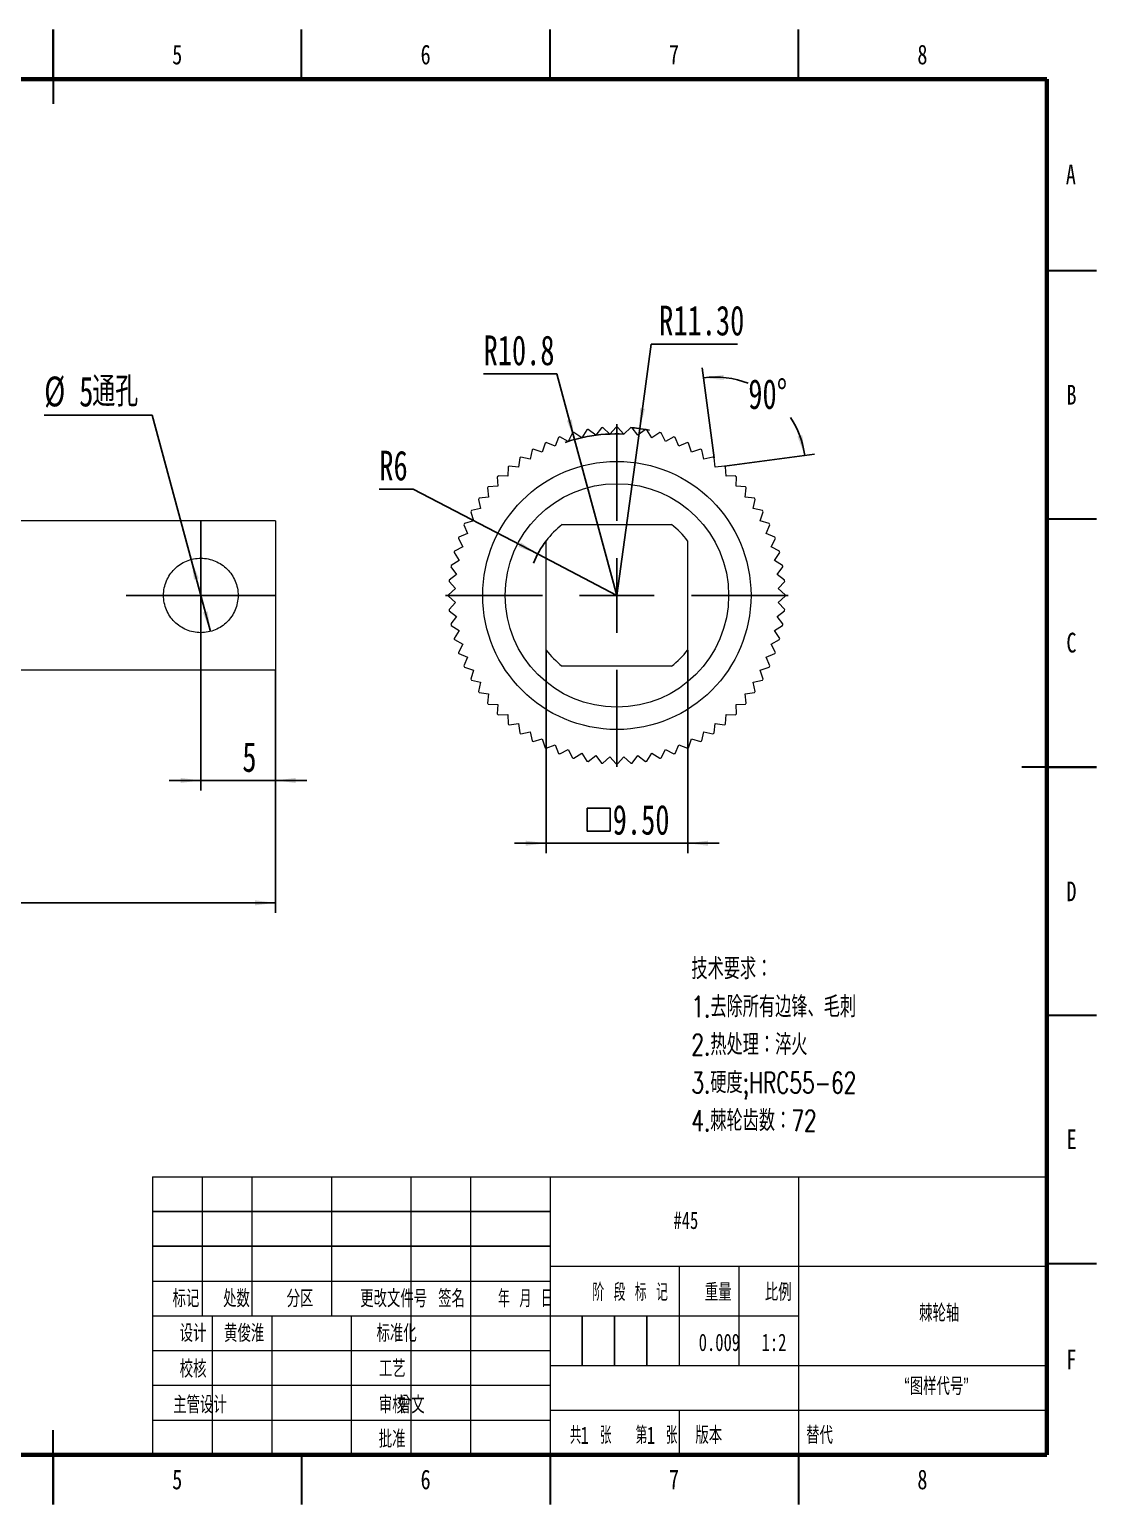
# Paper-space layout '棘轮轴' of a CAD drawing. Header units: millimetres. Extents: x 0 to 420, y 0 to 297.
# Drawn here: x 205.2 to 420, y 0 to 297 of the extents above; entities that cross this region are included whole.
import ezdxf

# ---------------------------------------------------------------- set-up
doc = ezdxf.new("R2010")
doc.units = ezdxf.units.MM
for name, color, linetype in [('10', 7, 'Continuous'), ('5', 7, 'Continuous'), ('SLD-0', 7, 'Continuous')]:
    doc.layers.add(name, color=color, linetype=linetype)
doc.layers.add('细线层', color=4, linetype='Continuous', lineweight=15)
doc.styles.add('SLDTEXTSTYLE0', font='TXT', dxfattribs={"width": 0.7, "bigfont": 'bigfont'})
doc.styles.add('SLDTEXTSTYLE1', font='TXT', dxfattribs={"width": 0.62, "bigfont": 'bigfont'})
doc.styles.add('SLDTEXTSTYLE2', font='TXT', dxfattribs={"width": 0.614286, "bigfont": 'bigfont'})
doc.styles.add('SLDTEXTSTYLE3', font='TXT', dxfattribs={"width": 0.6, "bigfont": 'bigfont'})
doc.styles.add('SLDTEXTSTYLE4', font='TXT', dxfattribs={"width": 0.7})
doc.styles.add('SLDTEXTSTYLE5', font='TXT', dxfattribs={"width": 0.75})
doc.dimstyles.new('SLDDIMSTYLE12', dxfattribs={"dimtxt": 6, "dimasz": 4.08, "dimexe": 0, "dimexo": 0.0625, "dimgap": 1.5, "dimtad": 0, "dimtih": 1, "dimtoh": 1, "dimlfac": 0.333333, "dimrnd": 1e-09, "dimzin": 12, "dimdsep": 46, "dimtxsty": 'SLDTEXTSTYLE4', "dimsah": 1, "dimcen": 0, "dimadec": 0, "dimazin": 3, "dimtfac": 1, "dimtofl": 0, "dimtmove": 0, "dimatfit": 3, "dimfxl": 1, "dimfrac": 2, "dimtolj": 1, "dimtzin": 12, "dimarcsym": 0})
doc.dimstyles.new('SLDDIMSTYLE13', dxfattribs={"dimtxt": 6, "dimasz": 4.08, "dimexe": 0, "dimexo": 0.0625, "dimgap": 1.5, "dimtad": 2, "dimlfac": 0.333333, "dimrnd": 1e-09, "dimzin": 12, "dimdsep": 46, "dimtxsty": 'SLDTEXTSTYLE4', "dimsah": 1, "dimcen": 0, "dimadec": 0, "dimazin": 3, "dimtfac": 1, "dimtmove": 0, "dimatfit": 3, "dimfxl": 1, "dimfrac": 2, "dimtolj": 1, "dimtzin": 12, "dimarcsym": 0})
doc.dimstyles.new('SLDDIMSTYLE14', dxfattribs={"dimtxt": 6, "dimasz": 4.08, "dimexe": 0, "dimexo": 0.0625, "dimgap": 1.5, "dimtad": 2, "dimlfac": 0.333333, "dimrnd": 1e-09, "dimzin": 12, "dimdsep": 46, "dimtxsty": 'SLDTEXTSTYLE4', "dimsah": 1, "dimcen": 0.09, "dimadec": 0, "dimazin": 3, "dimtfac": 1, "dimtofl": 0, "dimtmove": 0, "dimatfit": 3, "dimfxl": 1, "dimfrac": 2, "dimtolj": 1, "dimtzin": 12, "dimarcsym": 0})
doc.dimstyles.new('SLDDIMSTYLE15', dxfattribs={"dimtxt": 6, "dimasz": 4.08, "dimexe": 0, "dimexo": 0.0625, "dimgap": 1.5, "dimtad": 2, "dimlfac": 0.333333, "dimrnd": 1e-09, "dimzin": 12, "dimdsep": 46, "dimtxsty": 'SLDTEXTSTYLE4', "dimsah": 1, "dimcen": 0.09, "dimadec": 0, "dimazin": 3, "dimtfac": 1, "dimtmove": 0, "dimatfit": 0, "dimfxl": 1, "dimfrac": 2, "dimtolj": 1, "dimtzin": 12, "dimarcsym": 0})
doc.dimstyles.new('SLDDIMSTYLE25', dxfattribs={"dimtxt": 6, "dimasz": 4.08, "dimexe": 0, "dimexo": 0.0625, "dimgap": 1.5, "dimtad": 2, "dimlfac": 0.333333, "dimrnd": 1e-09, "dimzin": 4, "dimdsep": 46, "dimtxsty": 'SLDTEXTSTYLE4', "dimsah": 1, "dimcen": 0.09, "dimadec": 0, "dimazin": 1, "dimtfac": 1, "dimtmove": 0, "dimatfit": 0, "dimfxl": 1, "dimfrac": 2, "dimtolj": 1, "dimtzin": 12, "dimarcsym": 0})
doc.dimstyles.new('SLDDIMSTYLE26', dxfattribs={"dimtxt": 6, "dimasz": 4.08, "dimexe": 0, "dimexo": 0.0625, "dimgap": 1.5, "dimtad": 0, "dimtih": 1, "dimtoh": 1, "dimlfac": 0.333333, "dimrnd": 1e-09, "dimzin": 4, "dimdsep": 46, "dimtxsty": 'SLDTEXTSTYLE4', "dimsah": 1, "dimcen": 0, "dimadec": 0, "dimazin": 1, "dimtfac": 1, "dimtofl": 0, "dimtmove": 0, "dimatfit": 3, "dimfxl": 1, "dimfrac": 2, "dimtolj": 1, "dimtzin": 12, "dimarcsym": 0})
doc.dimstyles.new('SLDDIMSTYLE27', dxfattribs={"dimtxt": 6, "dimasz": 4.08, "dimexe": 0, "dimexo": 0.0625, "dimgap": 1.5, "dimtad": 0, "dimtih": 1, "dimtoh": 1, "dimdec": 4, "dimlfac": 0.333333, "dimzin": 12, "dimdsep": 46, "dimtxsty": 'SLDTEXTSTYLE4', "dimsah": 1, "dimcen": 0.09, "dimazin": 3, "dimtfac": 1, "dimtofl": 0, "dimtmove": 0, "dimatfit": 3, "dimfxl": 1, "dimfrac": 2, "dimtolj": 1, "dimtzin": 12, "dimarcsym": 0})

# ---------------------------------------------------------------- blocks, each defined once
blk = doc.blocks.new('SW_NOTE_12')
at = {"layer": '细线层', "color": 0, "attachment_point": 1, "style": 'SLDTEXTSTYLE0'}
for s, insert, char_height in [('技术要求：', (0, 5.46), 4.233), ('1.去除所有边锋、毛刺', (0, -2.19), 4.2333), ('2.热处理：淬火', (0, -9.83), 4.233), ('3.硬度;HRC55-62', (0, -17.48), 4.2333), ('4.棘轮齿数：72', (0, -25.12), 4.233)]:
    blk.add_mtext(s, dxfattribs=dict(at, insert=insert, char_height=char_height))
blk = doc.blocks.new('_D_78')
at = {"layer": '10'}
for p, q in [((65.71, 168.8), (65.71, 119.15)), ((254.71, 168.05), (254.71, 119.15)), ((65.71, 121.15), (254.71, 121.15))]:
    blk.add_line(p, q, dxfattribs=at)
for points in [[(65.71, 121.15), (69.79, 120.64), (69.79, 121.66)], [(254.71, 121.15), (250.63, 121.66), (250.63, 120.64)]]:
    blk.add_solid(points, dxfattribs=at)
at = {"layer": '10', "insert": (158.87, 128.88), "char_height": 6, "attachment_point": 1, "style": 'SLDTEXTSTYLE4'}
blk.add_mtext('63', dxfattribs=at)
blk = doc.blocks.new('_D_79')
at = {"layer": '10'}
for p, q in [((239.71, 168.05), (239.71, 143.79)), ((254.71, 168.05), (254.71, 143.79)), ((239.71, 145.79), (233.36, 145.79)), ((239.71, 145.79), (254.71, 145.79)), ((254.71, 145.79), (261.06, 145.79))]:
    blk.add_line(p, q, dxfattribs=at)
for points in [[(239.71, 145.79), (235.63, 146.3), (235.63, 145.28)], [(254.71, 145.79), (258.79, 145.28), (258.79, 146.3)]]:
    blk.add_solid(points, dxfattribs=at)
at = {"layer": '10', "insert": (248.06, 153.52), "char_height": 6, "attachment_point": 1, "style": 'SLDTEXTSTYLE4'}
blk.add_mtext('5', dxfattribs=at)
blk = doc.blocks.new('_D_88')
at = {"layer": '10'}
for p, q in [((229.94, 219.36), (208.18, 219.36)), ((237.76, 190.29), (229.94, 219.36)), ((241.66, 175.8), (237.76, 190.29))]:
    blk.add_line(p, q, dxfattribs=at)
for points in [[(237.76, 190.29), (238.33, 186.22), (239.31, 186.48)], [(241.66, 175.8), (241.09, 179.88), (240.11, 179.61)]]:
    blk.add_solid(points, dxfattribs=at)
at = {"layer": '10', "char_height": 6, "attachment_point": 1}
for s, insert, style in [('%%c', (208.18, 227.12), 'SLDTEXTSTYLE4'), ('5', (215.23, 227.1), 'SLDTEXTSTYLE4'), ('通孔', (217.86, 227.1), 'SLDTEXTSTYLE0')]:
    blk.add_mtext(s, dxfattribs=dict(at, insert=insert, style=style))
blk = doc.blocks.new('SW_CENTERMARKSYMBOL_37')
at = {"layer": '10', "color": 0}
for p, q in [((0, 7.5), (0, 15)), ((0, 0), (0, 7.5)), ((-7.5, 0), (-15, 0)), ((0, 0), (-7.5, 0)), ((0, 0), (0, -7.5)), ((0, 0), (7.5, 0)), ((7.5, 0), (15, 0)), ((0, -7.5), (0, -15))]:
    blk.add_line(p, q, dxfattribs=at)
blk = doc.blocks.new('_D_90')
at = {"layer": '10'}
for p, q in [((311.35, 227.67), (296.62, 227.67)), ((314.94, 214.44), (311.35, 227.67)), ((323.46, 183.05), (314.94, 214.44))]:
    blk.add_line(p, q, dxfattribs=at)
blk.add_arc((323.46, 183.05), 32.53, 100.6109, 108.694, dxfattribs=at)
blk.add_solid([(314.94, 214.44), (314.36, 218.52), (313.38, 218.25)], dxfattribs=at)
at = {"layer": '10', "insert": (296.62, 235.4), "char_height": 6, "attachment_point": 1, "style": 'SLDTEXTSTYLE4'}
blk.add_mtext('R10.8', dxfattribs=at)
blk = doc.blocks.new('SW_SYMBOL_MOD_BOX')
at = {"layer": '10', "color": 0}
for p, q in [((200, 200), (200, 800)), ((200, 800), (800, 800)), ((800, 800), (800, 200)), ((200, 200), (800, 200))]:
    blk.add_line(p, q, dxfattribs=at)
blk = doc.blocks.new('_D_91')
at = {"layer": '10'}
for p, q in [((309.21, 172.05), (309.21, 131.15)), ((337.71, 172.05), (337.71, 131.15)), ((309.21, 133.15), (302.86, 133.15)), ((337.71, 133.15), (309.21, 133.15)), ((337.71, 133.15), (344.06, 133.15))]:
    blk.add_line(p, q, dxfattribs=at)
for points in [[(309.21, 133.15), (305.13, 133.66), (305.13, 132.64)], [(337.71, 133.15), (341.79, 132.64), (341.79, 133.66)]]:
    blk.add_solid(points, dxfattribs=at)
at = {"layer": '10', "xscale": 0.007734406438631791, "yscale": 0.007734406438631791, "zscale": 0.007734406438631791, "rotation": 359.9999999999987}
blk.add_blockref('SW_SYMBOL_MOD_BOX', (315.94, 134.04), dxfattribs=at)
at = {"layer": '10', "insert": (322.62, 140.88), "char_height": 6, "attachment_point": 1, "style": 'SLDTEXTSTYLE4'}
blk.add_mtext('9.50', dxfattribs=at)
blk = doc.blocks.new('_D_92')
at = {"layer": '10'}
for p, q in [((282.48, 204.47), (275.64, 204.47)), ((307.5, 191.39), (282.48, 204.47)), ((323.46, 183.05), (307.5, 191.39))]:
    blk.add_line(p, q, dxfattribs=at)
blk.add_arc((323.46, 183.05), 18, 142.3415, 158.7413, dxfattribs=at)
blk.add_solid([(307.5, 191.39), (304.12, 193.73), (303.65, 192.83)], dxfattribs=at)
at = {"layer": '10', "insert": (275.64, 212.2), "char_height": 6, "attachment_point": 1, "style": 'SLDTEXTSTYLE4'}
blk.add_mtext('R6', dxfattribs=at)
blk = doc.blocks.new('_D_93')
at = {"layer": '10'}
for p, q in [((328.05, 216.63), (330.38, 233.66)), ((330.38, 233.66), (347.75, 233.66)), ((323.46, 183.05), (328.05, 216.63))]:
    blk.add_line(p, q, dxfattribs=at)
blk.add_arc((323.46, 183.05), 33.9, 78.8328, 84.7673, dxfattribs=at)
blk.add_solid([(328.05, 216.63), (329.11, 220.61), (328.1, 220.75)], dxfattribs=at)
at = {"layer": '10', "insert": (331.97, 241.4), "char_height": 6, "attachment_point": 1, "style": 'SLDTEXTSTYLE4'}
blk.add_mtext('R11.30', dxfattribs=at)
blk = doc.blocks.new('_D_94')
at = {"layer": '10'}
for p, q in [((343.01, 210.74), (340.63, 228.85)), ((345.14, 209.1), (363.25, 211.49))]:
    blk.add_line(p, q, dxfattribs=at)
for start, end in [(68.5297, 97.5), (7.5, 33.4465)]:
    blk.add_arc((343.26, 208.86), 18.16, start, end, dxfattribs=at)
for points in [[(340.89, 226.86), (344.98, 226.44), (344.96, 227.45)], [(361.27, 211.23), (360.79, 215.31), (359.8, 215.07)]]:
    blk.add_solid(points, dxfattribs=at)
at = {"layer": '10', "insert": (349.91, 226.6), "char_height": 6, "attachment_point": 1, "style": 'SLDTEXTSTYLE4'}
blk.add_mtext('90°', dxfattribs=at)
blk = doc.blocks.new('SW_CENTERMARKSYMBOL_38')
at = {"layer": '10', "color": 0}
for p, q in [((0, 15), (0, 34.5)), ((0, 0), (0, 7.5)), ((-15, 0), (-34.5, 0)), ((0, 0), (-7.5, 0)), ((0, 0), (0, -7.5)), ((0, 0), (7.5, 0)), ((15, 0), (34.5, 0)), ((0, -15), (0, -34.5))]:
    blk.add_line(p, q, dxfattribs=at)

psp = doc.layouts.new('棘轮轴')

# ---------------------------------------------------------------- linework, layer by layer
at = {"color": 7, "linetype": 'Continuous', "lineweight": 30}
for p, q in [((210, 297), (210, 282)), ((210, 287), (210, 297)), ((260, 287), (260, 297)), ((310, 287), (310, 297)), ((360, 287), (360, 297)), ((410, 248.5), (420, 248.5)), ((410, 198.5), (420, 198.5)), ((420, 148.5), (405, 148.5)), ((410, 148.5), (420, 148.5)), ((410, 98.5), (420, 98.5)), ((410, 48.5), (420, 48.5)), ((210, 0), (210, 15)), ((210, 10), (210, 0)), ((260, 10), (260, 0)), ((310, 10), (310, 0)), ((360, 10), (360, 0))]:
    psp.add_line(p, q, dxfattribs=at)
at = {"color": 7, "linetype": 'Continuous', "lineweight": 60}
for p, q in [((10, 287), (410, 287)), ((410, 287), (410, 10)), ((410, 10), (10, 10))]:
    psp.add_line(p, q, dxfattribs=at)
at = {"color": 7, "linetype": 'Continuous', "lineweight": 15}
for p, q in [((322.03652, 215.54845), (320.63819, 216.82979)), ((323.31786, 216.94679), (322.03652, 215.54845)), ((324.87461, 215.54845), (323.59327, 216.94679)), ((326.27294, 216.82979), (324.87461, 215.54845)), ((311.73178, 214.85528), (311.00597, 213.10304)), ((313.6729, 214.07372), (311.99058, 214.94948)), ((314.54866, 215.75604), (313.6729, 214.07372)), ((316.41428, 214.80827), (314.81469, 215.82732)), ((317.43333, 216.40786), (316.41428, 214.80827)), ((319.20924, 215.3011), (317.70456, 216.45568)), ((320.36383, 216.80578), (319.20924, 215.3011)), ((327.70189, 215.3011), (326.5473, 216.80578)), ((329.20658, 216.45568), (327.70189, 215.3011)), ((330.49686, 214.80827), (329.47781, 216.40786)), ((332.09645, 215.82732), (330.49686, 214.80827)), ((333.23823, 214.07372), (332.36247, 215.75604)), ((334.92055, 214.94948), (333.23823, 214.07372)), ((335.90516, 213.10304), (335.17936, 214.85528)), ((305.97595, 210.48457), (304.12429, 210.89507)), ((306.38645, 212.33623), (305.97595, 210.48457)), ((308.4338, 211.90361), (306.62496, 212.47394)), ((309.00412, 213.71245), (308.4338, 211.90361)), ((311.00597, 213.10304), (309.25373, 213.82884)), ((337.6574, 213.82884), (335.90516, 213.10304)), ((338.47734, 211.90361), (337.90701, 213.71245)), ((340.28617, 212.47394), (338.47734, 211.90361)), ((340.93519, 210.48457), (340.52468, 212.33623)), ((342.78684, 210.89507), (340.93519, 210.48457)), ((301.55976, 208.92724), (301.47703, 207.03243)), ((303.65113, 208.85671), (301.77073, 209.10427)), ((303.89868, 210.7371), (303.65113, 208.85671)), ((343.26001, 208.85671), (343.01245, 210.7371)), ((345.1404, 209.10427), (343.26001, 208.85671)), ((345.43411, 207.03243), (345.35138, 208.92724)), ((299.4702, 205.0256), (297.57539, 204.94287)), ((299.38747, 206.92041), (299.4702, 205.0256)), ((301.47703, 207.03243), (299.58222, 207.11516)), ((347.32892, 207.11516), (345.43411, 207.03243)), ((347.44093, 205.0256), (347.52366, 206.92041)), ((349.33574, 204.94287), (347.44093, 205.0256)), ((295.60756, 202.37834), (296.01806, 200.52668)), ((297.64591, 202.8515), (295.76553, 202.60395)), ((297.39836, 204.7319), (297.64591, 202.8515)), ((349.26522, 202.8515), (349.51277, 204.7319)), ((351.14561, 202.60395), (349.26522, 202.8515)), ((350.89307, 200.52668), (351.30358, 202.37834)), ((294.02869, 199.87767), (294.59902, 198.06883)), ((296.01806, 200.52668), (294.1664, 200.11618)), ((352.74473, 200.11618), (350.89307, 200.52668)), ((352.31211, 198.06883), (352.88244, 199.87767)), ((254.70782, 198.04706), (161.70783, 198.04706)), ((254.70782, 198.04706), (254.70782, 183.04706)), ((292.67379, 197.2489), (293.39959, 195.49666)), ((294.59902, 198.06883), (292.79018, 197.49851)), ((312.45841, 197.29706), (334.45273, 197.29706)), ((354.12095, 197.49851), (352.31211, 198.06883)), ((353.51154, 195.49666), (354.23734, 197.2489)), ((291.55315, 194.51205), (292.42891, 192.82973)), ((293.39959, 195.49666), (291.64735, 194.77085)), ((309.20557, 172.0499), (309.20557, 194.04422)), ((337.70557, 194.04422), (337.70557, 172.0499)), ((355.26379, 194.77085), (353.51154, 195.49666)), ((354.48222, 192.82973), (355.35798, 194.51205)), ((291.69436, 190.08835), (290.09477, 189.0693)), ((290.67531, 191.68794), (291.69436, 190.08835)), ((292.42891, 192.82973), (290.74659, 191.95397)), ((356.16454, 191.95397), (354.48222, 192.82973)), ((355.21677, 190.08835), (356.23582, 191.68794)), ((356.81636, 189.0693), (355.21677, 190.08835)), ((291.20153, 187.29339), (289.69685, 186.1388)), ((290.04695, 188.79807), (291.20153, 187.29339)), ((355.7096, 187.29339), (356.86419, 188.79807)), ((357.21428, 186.1388), (355.7096, 187.29339)), ((290.95418, 184.46611), (289.55584, 183.18477)), ((289.67284, 185.86444), (290.95418, 184.46611)), ((355.95695, 184.46611), (357.23829, 185.86444)), ((357.35529, 183.18477), (355.95695, 184.46611)), ((254.70782, 183.04706), (254.70782, 168.04706)), ((289.55584, 182.90936), (290.95418, 181.62802)), ((290.95418, 181.62802), (289.67284, 180.22969)), ((355.95695, 181.62802), (357.35529, 182.90936)), ((357.23829, 180.22969), (355.95695, 181.62802)), ((289.69685, 179.95533), (291.20153, 178.80074)), ((291.20153, 178.80074), (290.04695, 177.29605)), ((355.7096, 178.80074), (357.21428, 179.95533)), ((356.86419, 177.29605), (355.7096, 178.80074)), ((290.09477, 177.02482), (291.69436, 176.00577)), ((291.69436, 176.00577), (290.67531, 174.40618)), ((355.21677, 176.00577), (356.81636, 177.02482)), ((356.23582, 174.40618), (355.21677, 176.00577)), ((290.74659, 174.14016), (292.42891, 173.2644)), ((292.42891, 173.2644), (291.55315, 171.58208)), ((354.48222, 173.2644), (356.16454, 174.14016)), ((355.35798, 171.58208), (354.48222, 173.2644)), ((291.64735, 171.32327), (293.39959, 170.59747)), ((293.39959, 170.59747), (292.67379, 168.84523)), ((353.51154, 170.59747), (355.26379, 171.32327)), ((354.23734, 168.84523), (353.51154, 170.59747)), ((161.70783, 168.04706), (254.70782, 168.04706)), ((292.79018, 168.59562), (294.59902, 168.02529)), ((294.59902, 168.02529), (294.02869, 166.21646)), ((334.45273, 168.79706), (312.45841, 168.79706)), ((352.31211, 168.02529), (354.12095, 168.59562)), ((352.88244, 166.21646), (352.31211, 168.02529)), ((294.1664, 165.97795), (296.01806, 165.56744)), ((296.01806, 165.56744), (295.60756, 163.71579)), ((295.76553, 163.49018), (297.64591, 163.24262)), ((349.26522, 163.24262), (351.14561, 163.49018)), ((350.89307, 165.56744), (352.74473, 165.97795)), ((351.30358, 163.71579), (350.89307, 165.56744)), ((297.64591, 163.24262), (297.39836, 161.36223)), ((297.57539, 161.15125), (299.4702, 161.06852)), ((299.4702, 161.06852), (299.38747, 159.17371)), ((347.44093, 161.06852), (349.33574, 161.15125)), ((347.52366, 159.17371), (347.44093, 161.06852)), ((349.51277, 161.36223), (349.26522, 163.24262)), ((299.58222, 158.97897), (301.47703, 159.0617)), ((301.47703, 159.0617), (301.55976, 157.16689)), ((345.35138, 157.16689), (345.43411, 159.0617)), ((345.43411, 159.0617), (347.32892, 158.97897)), ((301.77073, 156.98986), (303.65113, 157.23741)), ((303.65113, 157.23741), (303.89868, 155.35702)), ((304.12429, 155.19905), (305.97595, 155.60956)), ((305.97595, 155.60956), (306.38645, 153.7579)), ((340.52468, 153.7579), (340.93519, 155.60956)), ((340.93519, 155.60956), (342.78684, 155.19905)), ((343.01245, 155.35702), (343.26001, 157.23741)), ((343.26001, 157.23741), (345.1404, 156.98986)), ((306.62496, 153.62019), (308.4338, 154.19052)), ((308.4338, 154.19052), (309.00412, 152.38168)), ((309.25373, 152.26529), (311.00597, 152.99109)), ((311.00597, 152.99109), (311.73178, 151.23884)), ((311.99058, 151.14465), (313.6729, 152.02041)), ((313.6729, 152.02041), (314.54866, 150.33809)), ((332.36247, 150.33809), (333.23823, 152.02041)), ((333.23823, 152.02041), (334.92055, 151.14465)), ((335.17936, 151.23884), (335.90516, 152.99109)), ((335.90516, 152.99109), (337.6574, 152.26529)), ((337.90701, 152.38168), (338.47734, 154.19052)), ((338.47734, 154.19052), (340.28617, 153.62019)), ((314.81469, 150.26681), (316.41428, 151.28586)), ((316.41428, 151.28586), (317.43333, 149.68627)), ((317.70456, 149.63844), (319.20924, 150.79303)), ((319.20924, 150.79303), (320.36383, 149.28835)), ((320.63819, 149.26434), (322.03652, 150.54568)), ((322.03652, 150.54568), (323.31786, 149.14734)), ((323.59327, 149.14734), (324.87461, 150.54568)), ((324.87461, 150.54568), (326.27294, 149.26434)), ((326.5473, 149.28835), (327.70189, 150.79303)), ((327.70189, 150.79303), (329.20658, 149.63844)), ((329.47781, 149.68627), (330.49686, 151.28586)), ((330.49686, 151.28586), (332.09645, 150.26681))]:
    psp.add_line(p, q, dxfattribs=at)
for radius in [27, 22.5]:
    psp.add_circle((323.45557, 183.04706), radius, dxfattribs=at)
for radius, start, end in [(33.9, 94.7672569, 95.2327431), (33.9, 89.7672569, 90.2327431), (33.9, 84.7672569, 85.2327431), (33.9, 109.7672569, 110.2327431), (33.9, 104.7672569, 105.2327431), (33.9, 99.7672569, 100.2327431), (33.9, 79.7672569, 80.2327431), (33.9, 74.7672569, 75.2327431), (33.9, 69.7672569, 70.2327431), (33.9, 124.7672569, 125.2327431), (33.9, 119.7672569, 120.2327431), (33.9, 114.7672569, 115.2327431), (33.9, 64.7672569, 65.2327431), (33.9, 59.7672569, 60.2327431), (33.9, 54.7672569, 55.2327431), (33.9, 129.7672569, 130.2327431), (33.9, 49.7672569, 50.2327431), (33.9, 139.7672569, 140.2327431), (33.9, 134.7672569, 135.2327431), (33.9, 44.7672569, 45.2327431), (33.9, 39.7672569, 40.2327431), (33.9, 144.7672569, 145.2327431), (33.9, 34.7672569, 35.2327431), (33.9, 149.7672569, 150.2327431), (33.9, 29.7672569, 30.2327431), (33.9, 154.7672569, 155.2327431), (18, 127.658462, 142.341538), (18, 37.658462, 52.341538), (33.9, 24.7672569, 25.2327431), (33.9, 159.7672569, 160.2327431), (33.9, 19.7672569, 20.2327431), (33.9, 164.7672569, 165.2327431), (33.9, 14.7672569, 15.2327431), (33.9, 169.7672569, 170.2327431), (33.9, 9.7672569, 10.2327431), (33.9, 174.7672569, 175.2327431), (33.9, 4.7672569, 5.2327431), (33.9, 179.7672569, 180.2327431), (33.9, 359.7672569, 0.2327431), (33.9, 184.7672569, 185.2327431), (33.9, 354.7672569, 355.2327431), (33.9, 189.7672569, 190.2327431), (33.9, 349.7672569, 350.2327431), (33.9, 194.7672569, 195.2327431), (33.9, 344.7672569, 345.2327431), (33.9, 199.7672569, 200.2327431), (18, 217.658462, 232.341538), (18, 307.658462, 322.341538), (33.9, 339.7672569, 340.2327431), (33.9, 204.7672569, 205.2327431), (33.9, 334.7672569, 335.2327431), (33.9, 209.7672569, 210.2327431), (33.9, 214.7672569, 215.2327431), (33.9, 324.7672569, 325.2327431), (33.9, 329.7672569, 330.2327431), (33.9, 219.7672569, 220.2327431), (33.9, 319.7672569, 320.2327431), (33.9, 224.7672569, 225.2327431), (33.9, 314.7672569, 315.2327431), (33.9, 229.7672569, 230.2327431), (33.9, 234.7672569, 235.2327431), (33.9, 304.7672569, 305.2327431), (33.9, 309.7672569, 310.2327431), (33.9, 239.7672569, 240.2327431), (33.9, 244.7672569, 245.2327431), (33.9, 294.7672569, 295.2327431), (33.9, 299.7672569, 300.2327431), (33.9, 249.7672569, 250.2327431), (33.9, 254.7672569, 255.2327431), (33.9, 259.7672569, 260.2327431), (33.9, 264.7672569, 265.2327431), (33.9, 269.7672569, 270.2327431), (33.9, 274.7672569, 275.2327431), (33.9, 279.7672569, 280.2327431), (33.9, 284.7672569, 285.2327431), (33.9, 289.7672569, 290.2327431)]:
    psp.add_arc((323.45557, 183.04706), radius, start, end, dxfattribs=at)
psp.add_open_spline([(232.20783, 183.04706), (232.20783, 182.54277), (232.25816, 182.04844), (232.45391, 181.07842), (232.60203, 180.59787), (233.17169, 179.24018), (233.72714, 178.42052), (234.74691, 177.4017), (235.12209, 177.09252), (235.92795, 176.55105), (236.35297, 176.32161), (237.2501, 175.9445), (237.72923, 175.79583), (238.69974, 175.59864), (239.19154, 175.54826), (240.18876, 175.54591), (240.69418, 175.59576), (241.66442, 175.78989), (242.14029, 175.93544), (243.04846, 176.31414), (243.47561, 176.54409), (244.28124, 177.08311), (244.65926, 177.39335), (245.68137, 178.41117), (246.23885, 179.233), (246.80756, 180.58097), (246.95595, 181.05595), (247.15605, 182.03525), (247.20642, 182.52881), (247.20918, 183.52369), (247.15967, 184.03018), (246.96507, 185.00382), (246.82098, 185.47581), (246.43941, 186.39095), (246.20713, 186.8212), (245.66713, 187.62655), (245.35537, 188.0057), (244.67347, 188.68844), (244.303, 188.99427), (243.49935, 189.53623), (243.06564, 189.77104), (242.16869, 190.14853), (241.7011, 190.29457), (240.72254, 190.49487), (240.22278, 190.54582), (239.22987, 190.54827), (238.72639, 190.49926), (237.74895, 190.30387), (237.2783, 190.15969), (235.91603, 189.5923), (235.09913, 189.04277), (234.06989, 188.0168), (233.76329, 187.64567), (233.22111, 186.84274), (232.98395, 186.40561), (232.60395, 185.5017), (232.45838, 185.03271), (232.25969, 184.05825), (232.20783, 183.55136), (232.20783, 183.04706)], degree=3, knots=[0, 0, 0, 0, 0.03125, 0.03125, 0.0625, 0.0625, 0.125, 0.125, 0.15625, 0.15625, 0.1875, 0.1875, 0.21875, 0.21875, 0.25, 0.25, 0.28125, 0.28125, 0.3125, 0.3125, 0.34375, 0.34375, 0.375, 0.375, 0.4375, 0.4375, 0.46875, 0.46875, 0.5, 0.5, 0.53125, 0.53125, 0.5625, 0.5625, 0.59375, 0.59375, 0.625, 0.625, 0.65625, 0.65625, 0.6875, 0.6875, 0.71875, 0.71875, 0.75, 0.75, 0.78125, 0.78125, 0.8125, 0.8125, 0.875, 0.875, 0.90625, 0.90625, 0.9375, 0.9375, 0.96875, 0.96875, 1, 1, 1, 1], dxfattribs=at)
at = {"layer": '10', "color": 7, "lineweight": 15}
for p, q in [((240, 66), (240, 38)), ((250, 66), (250, 38)), ((266, 66), (266, 38)), ((282, 66), (282, 10)), ((294, 66), (294, 10)), ((310, 66), (310, 10)), ((360, 66), (360, 38)), ((310, 48), (410, 48)), ((335.98622, 48), (335.98622, 28)), ((348, 48), (348, 28)), ((230, 45), (310, 45)), ((230, 38), (360, 38)), ((242, 38), (242, 10)), ((254, 38), (254, 10)), ((270, 38), (270, 10)), ((360, 38), (360, 10)), ((230, 31), (310, 31)), ((310, 28), (410, 28)), ((230, 24), (310, 24)), ((310, 19), (410, 19)), ((230, 17), (310, 17))]:
    psp.add_line(p, q, dxfattribs=at)
at = {"layer": '10', "color": 7}
for p, q in [((230, 59), (310, 59)), ((230, 52), (310, 52))]:
    psp.add_line(p, q, dxfattribs=at)
at = {"layer": '10'}
psp.add_arc((323.45557, 183.04706), 32.53235, 87.5, 100.6108519, dxfattribs=at)
at = {"layer": '5', "color": 7, "lineweight": 15}
for q in [(410, 66), (230, 10)]:
    psp.add_line((230, 66), q, dxfattribs=at)
at = {"layer": 'SLD-0'}
for p, q in [((316.5, 38), (316.5, 28)), ((323, 38), (323, 28)), ((329.5, 38), (329.5, 28))]:
    psp.add_line(p, q, dxfattribs=at)
at = {"layer": 'SLD-0', "lineweight": 15}
psp.add_line((335.98622, 19), (335.98622, 10), dxfattribs=at)

# ---------------------------------------------------------------- block references
at = {"layer": '10'}
for name, p in [('SW_CENTERMARKSYMBOL_38', (323.45557, 183.04706)), ('SW_CENTERMARKSYMBOL_37', (239.70783, 183.04706))]:
    psp.add_blockref(name, p, dxfattribs=at)
at = {"layer": '细线层'}
psp.add_blockref('SW_NOTE_12', (338.45849, 104.54368), dxfattribs=at)

# ---------------------------------------------------------------- texts
at = {"color": 7, "linetype": 'Continuous', "lineweight": 0, "char_height": 3.96875, "attachment_point": 2, "style": 'SLDTEXTSTYLE5'}
for s, insert in [('5', (234.96004, 293.94391)), ('6', (284.96004, 293.94391)), ('7', (334.96004, 293.94391)), ('8', (384.96004, 293.94391)), ('A', (414.83969, 269.78056)), ('B', (414.9706, 225.44391)), ('C', (414.95866, 175.53056)), ('D', (414.95269, 125.44391)), ('E', (415.00781, 75.53056)), ('F', (414.95774, 31.19391)), ('5', (234.96004, 7.03056)), ('6', (284.96004, 7.03056)), ('7', (334.96004, 7.03056)), ('8', (384.96004, 7.03056))]:
    psp.add_mtext(s, dxfattribs=dict(at, insert=insert))
at = {"layer": '10', "char_height": 3.5}
for s, insert, attachment_point, style in [('#45', (337.34349, 58.98121), 2, 'SLDTEXTSTYLE4'), ('阶 段 标 记', (326.12546, 44.49406), 2, 'SLDTEXTSTYLE2'), ('重量', (343.85048, 44.49406), 2, 'SLDTEXTSTYLE0'), ('比例', (355.94204, 44.49406), 2, 'SLDTEXTSTYLE0'), ('标记', (236.71069, 43.21664), 2, 'SLDTEXTSTYLE0'), ('处数', (246.88614, 43.21664), 2, 'SLDTEXTSTYLE0'), ('分区', (259.68274, 43.21664), 2, 'SLDTEXTSTYLE0'), ('更改文件号', (278.52929, 43.21664), 2, 'SLDTEXTSTYLE0'), ('签名', (290.18723, 43.21664), 2, 'SLDTEXTSTYLE0'), ('年 月 日', (305.04105, 43.21664), 2, 'SLDTEXTSTYLE1'), ('棘轮轴', (388.34388, 40.2909), 2, 'SLDTEXTSTYLE0'), ('设计', (238.15037, 36.23433), 2, 'SLDTEXTSTYLE0'), ('黄俊淮', (244.39076, 36.23433), 1, 'SLDTEXTSTYLE0'), ('标准化', (279.12129, 36.23433), 2, 'SLDTEXTSTYLE0'), ('0.009', (344.09506, 34.40494), 2, 'SLDTEXTSTYLE4'), ('1:2', (355.08436, 34.40494), 2, 'SLDTEXTSTYLE4'), ('校核', (238.14946, 29.05609), 2, 'SLDTEXTSTYLE0'), ('工艺', (278.23505, 29.09853), 2, 'SLDTEXTSTYLE0'), ('“图样代号”', (387.79944, 25.54965), 2, 'SLDTEXTSTYLE0'), ('主管设计', (239.5306, 21.83011), 2, 'SLDTEXTSTYLE0'), ('审核', (278.23444, 21.83011), 2, 'SLDTEXTSTYLE0'), ('曾文', (279.38982, 21.83011), 1, 'SLDTEXTSTYLE0'), ('批准', (278.21652, 14.94105), 2, 'SLDTEXTSTYLE0'), ('共  张', (318.17823, 15.70099), 2, 'SLDTEXTSTYLE3'), ('1', (316.14234, 15.70099), 1, 'SLDTEXTSTYLE4'), ('第  张', (331.44171, 15.70099), 2, 'SLDTEXTSTYLE3'), ('1', (329.47947, 15.70099), 1, 'SLDTEXTSTYLE4'), ('版本', (341.9606, 15.701), 2, 'SLDTEXTSTYLE0')]:
    psp.add_mtext(s, dxfattribs=dict(at, insert=insert, attachment_point=attachment_point, style=style))
at = {"layer": 'SLD-0', "insert": (361.56088, 15.701), "char_height": 3.5, "attachment_point": 1, "style": 'SLDTEXTSTYLE0'}
psp.add_mtext('替代', dxfattribs=at)

# ---------------------------------------------------------------- dimensions: what is measured, and where the dimension line sits
at = {"layer": '10'}
for mpoint, dimstyle, picture, middle in [((328.05094, 216.63415), 'SLDDIMSTYLE26', '_D_93', (339.85965, 237.37311)), ((307.50374, 191.38608), 'SLDDIMSTYLE12', '_D_92', (278.26617, 208.18073))]:
    dim = psp.add_radius_dim(center=(323.45557, 183.04706), mpoint=mpoint, dimstyle=dimstyle, dxfattribs=at)
    dim.commit()
    dim.dimension.update_dxf_attribs({"geometry": picture, "text_midpoint": middle, "dimtype": 164})
dim = psp.add_radius_dim(center=(323.45557, 183.04706), mpoint=(314.93906, 214.44488), text='R10.8', dimstyle='SLDDIMSTYLE12', dxfattribs=at)
dim.commit()
dim.dimension.update_dxf_attribs({"geometry": '_D_90', "text_midpoint": (303.19394, 231.3808), "dimtype": 164})
dim = psp.add_angular_dim_2l(base=(360.27525, 215.2094), line1=((345.1404, 209.10427), (343.26001, 208.85671)), line2=((343.26001, 208.85671), (343.01245, 210.7371)), dimstyle='SLDDIMSTYLE27', dxfattribs=at)
dim.commit()
dim.dimension.update_dxf_attribs({"geometry": '_D_94', "text_midpoint": (355.1578, 222.5796), "dimtype": 162})
dim = psp.add_diameter_dim_2p(p1=(237.76024, 190.28978), p2=(241.65541, 175.80435), text='<>通孔', dimstyle='SLDDIMSTYLE13', dxfattribs=at)
dim.commit()
dim.dimension.update_dxf_attribs({"geometry": '_D_88', "text_midpoint": (218.26576, 224.10794), "dimtype": 163})
dim = psp.add_linear_dim(base=(309.20557, 133.14706), p1=(337.70557, 172.04991), p2=(309.20557, 172.04991), text='{\\fGDT;o}<>', dimstyle='SLDDIMSTYLE25', dxfattribs=at)
dim.commit()
dim.dimension.update_dxf_attribs({"geometry": '_D_91', "text_midpoint": (324.54153, 133.14706), "dimtype": 160})
for base, p1, dimstyle, picture, middle in [((254.70783, 121.14706), (65.70783, 168.79706), 'SLDDIMSTYLE14', '_D_78', (161.5017, 121.14706)), ((254.70783, 145.78929), (239.70783, 168.04706), 'SLDDIMSTYLE15', '_D_79', (249.38115, 145.78929))]:
    dim = psp.add_linear_dim(base=base, p1=p1, p2=(254.70783, 168.04706), dimstyle=dimstyle, dxfattribs=at)
    dim.commit()
    dim.dimension.update_dxf_attribs({"geometry": picture, "text_midpoint": middle, "dimtype": 160})

doc.saveas('drawing.dxf')
